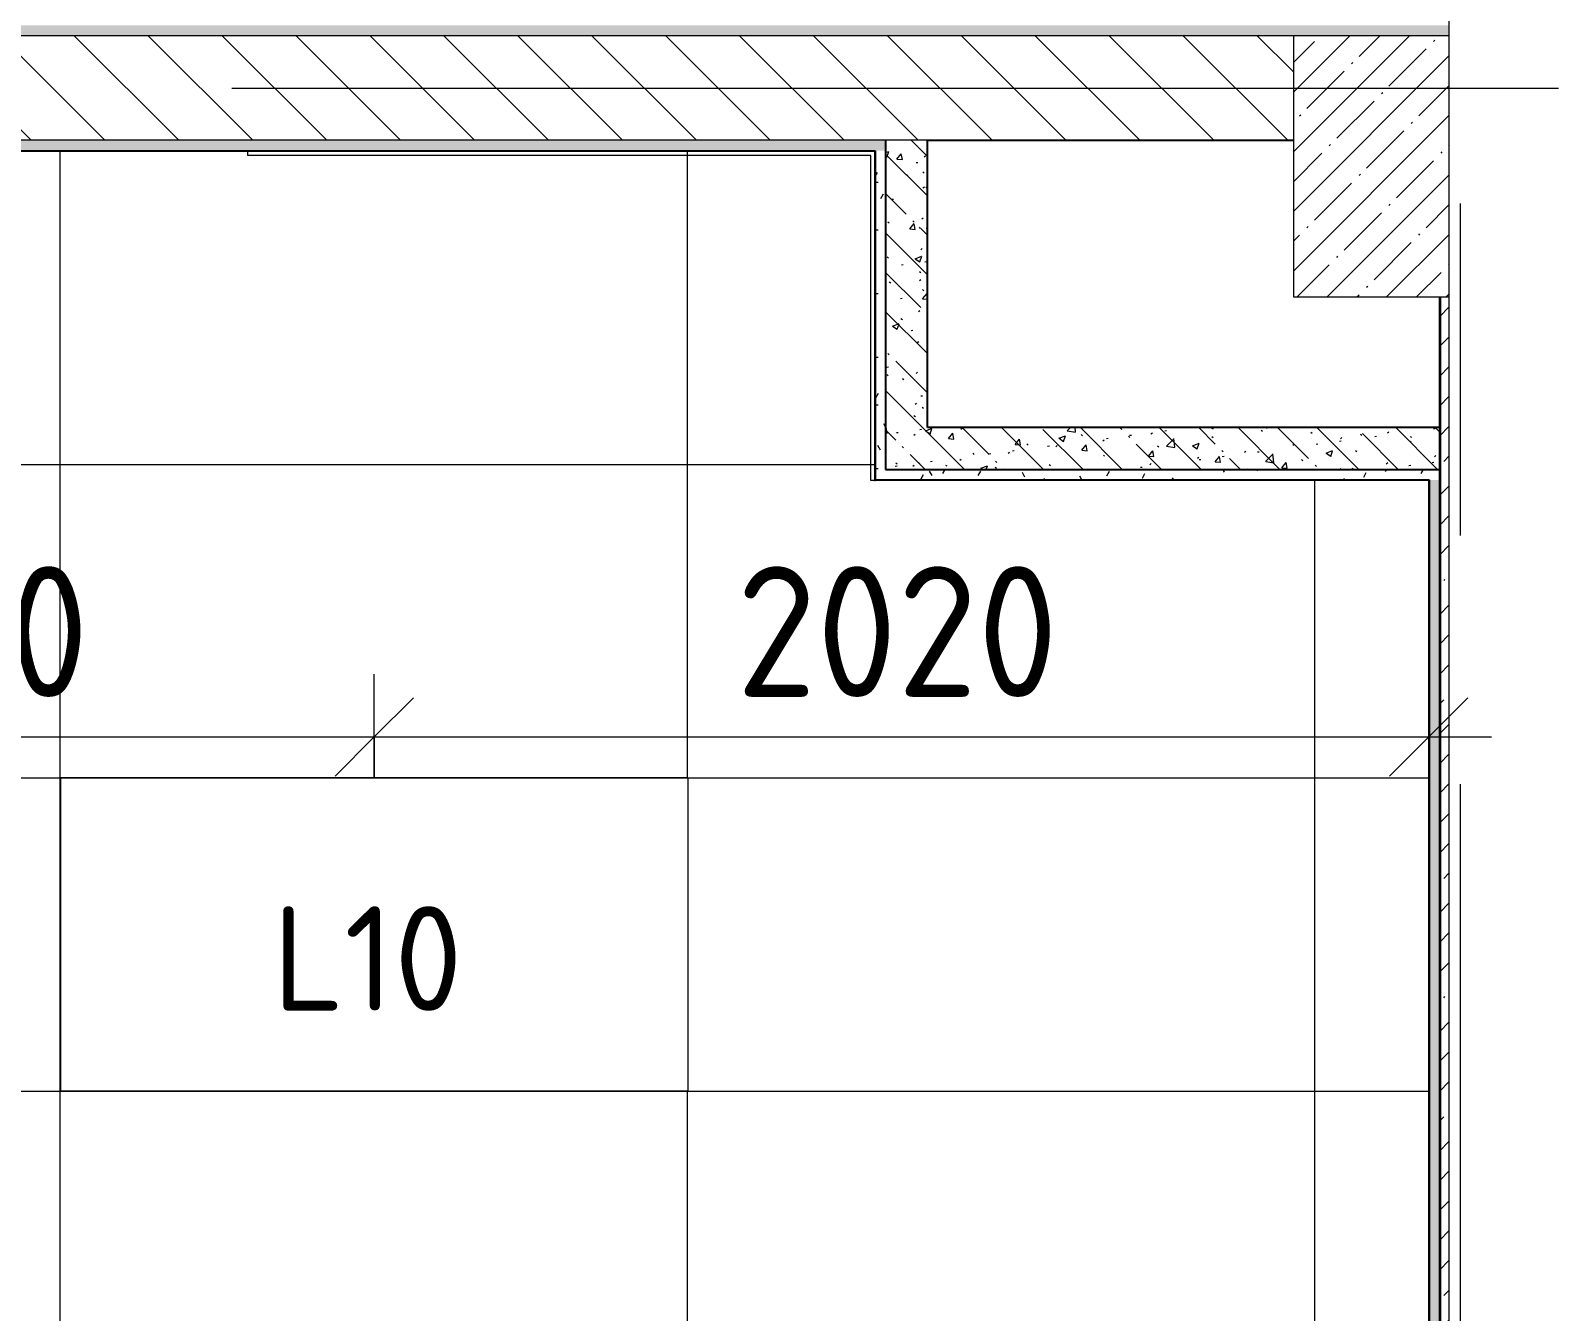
# Model space of a CAD drawing. Header units: millimetres. Extents: x -3377 to 186574, y -8553 to 29000.
# Drawn here: x 35574 to 38497, y 5458 to 7910 of the extents above; entities that cross this region are included whole.
import ezdxf

# ---------------------------------------------------------------- set-up
doc = ezdxf.new("R2010")
doc.units = ezdxf.units.MM
doc.linetypes.add('Осевая', pattern=[3175, 635, -476.25, 1587.5, -476.25])
for name, color, linetype, lineweight in [('A-ANNO-DIMS', 7, 'Continuous', 9), ('A-ANNO-DIMS-100', 7, 'Continuous', 9), ('A-CLNG-PATT', 7, 'Continuous', 9), ('A-DETL-GENF', 7, 'Continuous', 9), ('A-WALL', 7, 'Continuous', 9), ('E-LITE-EQPM-IDEN', 7, 'Continuous', 9), ('I-WALL', 7, 'Continuous', 9), ('S-COLS', 7, 'Continuous', 9), ('Оси', 7, 'Continuous', 9), ('Оси-2', 7, 'Осевая', 9)]:
    doc.layers.add(name, color=color, linetype=linetype, lineweight=lineweight)
for name, color, linetype, lineweight, true_color in [('A-ANNO-NOTE', 1, 'Continuous', 9, 0xff0000), ('A-CLNG-1', 7, 'Continuous', 9, 0xc0c0c0), ('A-WALL-1', 7, 'Continuous', 35, 0x3c3c3c), ('A-WALL-2', 7, 'Continuous', 25, 0x3c3c3c), ('A-WALL-FNSH-2', 7, 'Continuous', 13, 0x3c3c3c)]:
    doc.layers.add(name, color=color, linetype=linetype, lineweight=lineweight, true_color=true_color)
doc.styles.add('GOST Common_1', font='GOST_Common.ttf', dxfattribs={"height": 200})
doc.styles.add('ISOCPEUR', font='isocpeur.ttf', dxfattribs={"width": 0.9, "height": 250})
doc.dimstyles.new('ISO-2_5_0_9К_БОЛЬШОЙ', dxfattribs={"dimscale": 304.8, "dimtxt": 248.995294, "dimasz": 0.492126, "dimexe": 0.393701, "dimexo": 0.984252, "dimgap": 0, "dimtad": 1, "dimdec": 0, "dimrnd": 10, "dimzin": 0, "dimdsep": 46, "dimtxsty": 'ISOCPEUR', "dimblk1": 'OBLIQUE', "dimblk2": 'OBLIQUE', "dimsah": 1, "dimcen": 0.09, "dimdle": 0.393701, "dimazin": 0, "dimtfac": 1, "dimtdec": 4, "dimtix": 1, "dimtmove": 0, "dimatfit": 3, "dimfxl": 1, "dimtvp": 1, "dimtolj": 1, "dimtzin": 0, "dimarcsym": 2})
doc.dimstyles.new('ISO-2_5_0_9К_БОЛЬШОЙ_1', dxfattribs={"dimscale": 304.8, "dimtxt": 248.995294, "dimasz": 0.492126, "dimexe": 0.393701, "dimexo": 0.984252, "dimgap": 0, "dimtad": 1, "dimdec": 0, "dimrnd": 10, "dimzin": 0, "dimdsep": 46, "dimtxsty": 'ISOCPEUR', "dimblk1": 'OBLIQUE', "dimblk2": 'OBLIQUE', "dimsah": 1, "dimcen": 0.09, "dimdle": 0.393701, "dimazin": 0, "dimtfac": 1, "dimtdec": 4, "dimtix": 1, "dimtmove": 2, "dimatfit": 3, "dimfxl": 1, "dimtvp": 1, "dimtolj": 1, "dimtzin": 0, "dimarcsym": 2})
pattern_1 = [(135, (0, 0), (-75.43415, -75.43415), [106.68, -17.78, 3.556, -17.78]), (135, (0, 75.39), (-75.43415, -75.43415), []), (50, (0, 0), (127.52922, -11.15758), [13.335, -146.685]), (355, (0, 0), (-24.66966, 133.74002), [10.668, -117.348]), (100.451, (10.63, -0.93), (102.85973, 122.58178), [11.333, -124.663]), (46.184, (0, 35.56), (189.75516, -29.43036), [20.002, -220.027]), (96.636, (15.81, 33.1), (166.1822, 173.1996), [17, -186.995]), (351.184, (0, 35.56), (166.1839, 173.1976), [16.002, -176.022]), (21, (17.78, 26.67), (106.13027, -71.58603), [13.335, -146.685]), (326, (17.78, 26.67), (43.26188, 128.93175), [10.668, -117.348]), (71.451, (26.62, 20.7), (149.39198, 57.34505), [11.333, -124.663]), (37.5, (0, 0), (2.16223, 59.18836), [3.353, -112.573, 3.353, -115.773, -117.793]), (37.5, (0, 0), (2.16223, 59.18836), [-235.052, 3.353, -114.44]), (7.5, (0, 0), (46.77386, 70.12615), [3.353, -64.567, 3.353, -109.906, -44.894]), (7.5, (0, 0), (46.77386, 70.12615), [-181.178, 3.353, -41.542]), (327.5, (-39.65, 0), (94.91367, -4.010093), [3.353, -41.097, 3.353, -135.331, -184.023]), (327.5, (-39.65, 0), (94.91367, -4.010093), [-183.134, 3.353, -180.67]), (317.5, (-57.43, 0), (103.69057, 17.79882), [3.353, -54.432, 3.353, -88.748, -130.683]), (317.5, (-57.43, 0), (103.69057, 17.79882), [-149.885, 3.353, -127.33])]
pattern_2 = [(0, (0, 0), (121.92, 30.48), [10.058, -81.382, 10.058, -81.382, -487.68]), (0, (0, 0), (121.92, 30.48), [-182.88, 10.058, -172.822, 10.058, -81.382, -213.36]), (0, (0, 0), (121.92, 30.48), [-457.2, 10.058, -50.902, 10.058, -142.342]), (120, (45.72, 15.24), (-87.356454, 90.345817), [10.058, -81.382, 10.058, -81.382, -487.68]), (120, (45.72, 15.24), (-87.356454, 90.345817), [-182.88, 10.058, -172.822, 10.058, -81.382, -213.36]), (120, (45.72, 15.24), (-87.356454, 90.345817), [-457.2, 10.058, -50.902, 10.058, -142.342]), (240, (60.96, 76.2), (-34.563546, -120.825817), [10.058, -81.382, 10.058, -81.382, -487.68]), (240, (60.96, 76.2), (-34.563546, -120.825817), [-182.88, 10.058, -172.822, 10.058, -81.382, -213.36]), (240, (60.96, 76.2), (-34.563546, -120.825817), [-457.2, 10.058, -50.902, 10.058, -142.342])]

# ---------------------------------------------------------------- blocks, each defined once
blk = doc.blocks.new('BSC_Колонна _Прямоугольная - 500х500-V28-План расстановки осветительного оборудования 1 этажа в осях 1-12')
at = {"layer": 'S-COLS'}
h = blk.add_hatch(dxfattribs=at)
h.set_pattern_fill('FP_38', color=256, style=0, pattern_type=2)
h.set_pattern_definition([(45, (-38240, -7650), (-57.02463, 57.02463), []), (45, (-38182.975, -7650), (-57.02463, 57.02463), [100.806, -20.161, 3.353, -16.808])])
h.paths.add_polyline_path([(-250, -250), (47.7, -250), (47.7, 250), (-250, 250), (-250, -236.8)])
for p, q in [((47.7, 250), (-250, 250)), ((-250, 250), (-250, -250)), ((-250, -250), (47.7, -250))]:
    blk.add_line(p, q, dxfattribs=at)
blk = doc.blocks.new('DET_L_Линия разрыва - М100-30654710-План расстановки осветительного оборудования 1 этажа в осях 1-12')
at = {"layer": 'A-DETL-GENF'}
blk.add_line((11739.9, 0), (0, 0), dxfattribs=at)
blk = doc.blocks.new('DIMBLOCK114-План расстановки осветительного оборудования 1 этажа в осях 1-12')
at = {"layer": 'A-ANNO-DIMS-100'}
for p, q in [((33830.7, 6364), (33830.7, 6677.9)), ((36231.7, 6479.9), (36231.7, 6677.9)), ((33830.7, 6557.9), (36231.7, 6557.9)), ((33830.7, 6557.9), (33830.7, 6364)), ((36231.7, 6557.9), (36231.7, 6479.9))]:
    blk.add_line(p, q, dxfattribs=at)
at = {"layer": 'A-ANNO-DIMS-100', "lineweight": 20}
for p, q in [((33830.7, 6557.9), (33905.7, 6632.9)), ((36231.7, 6557.9), (36306.7, 6632.9)), ((33830.7, 6557.9), (33755.7, 6482.9)), ((36231.7, 6557.9), (36156.7, 6482.9))]:
    blk.add_line(p, q, dxfattribs=at)
at = {"layer": 'A-ANNO-DIMS-100', "color": 0, "insert": (35054.5, 6884.5), "char_height": 250, "width": 787.208, "attachment_point": 1, "line_spacing_factor": 1.149209, "style": 'ISOCPEUR'}
blk.add_mtext('2400', dxfattribs=at)
blk = doc.blocks.new('_Oblique')
at = {"color": 0, "linetype": 'ByBlock', "lineweight": -2}
blk.add_line((-0.5, -0.5), (0.5, 0.5), dxfattribs=at)
blk = doc.blocks.new('DIMBLOCK115-План расстановки осветительного оборудования 1 этажа в осях 1-12')
at = {"layer": 'A-ANNO-DIMS-100'}
for p, q in [((36231.7, 6479.9), (36231.7, 6677.9)), ((38249, 6364), (38249, 6677.9)), ((36231.7, 6557.9), (38369, 6557.9)), ((36231.7, 6557.9), (36231.7, 6479.9)), ((38249, 6557.9), (38249, 6364))]:
    blk.add_line(p, q, dxfattribs=at)
at = {"layer": 'A-ANNO-DIMS-100', "lineweight": 20}
for p, q in [((36231.7, 6557.9), (36306.7, 6632.9)), ((38249, 6557.9), (38324, 6632.9)), ((36231.7, 6557.9), (36156.7, 6482.9)), ((38249, 6557.9), (38174, 6482.9))]:
    blk.add_line(p, q, dxfattribs=at)
at = {"layer": 'A-ANNO-DIMS-100', "color": 0, "insert": (36924.3, 6884.5), "char_height": 250, "width": 758.478, "attachment_point": 1, "line_spacing_factor": 1.149209, "style": 'ISOCPEUR'}
blk.add_mtext('2020', dxfattribs=at)

msp = doc.modelspace()

# ---------------------------------------------------------------- hatches: boundary and pattern name
at = {"layer": 'A-CLNG-PATT'}
h = msp.add_hatch(dxfattribs=at)
h.set_pattern_fill('FP_89', color=256, style=0, pattern_type=2)
h.set_pattern_definition([(180, (30830.24, 5279), (7e-14, -600), []), (270, (30830.2, 5279), (1200, 7e-14), [])])
h.paths.add_polyline_path([(29628.7, 521), (38250, 521), (38250, 7050), (37190, 7050), (37189, 7680), (33630, 7679), (33630, 7280), (32991.3, 7280), (32991.3, 7680), (29829.7, 7680), (29829.7, 7280), (29628.7, 7280), (29628.7, 523.3)])
h.paths.add_polyline_path([(35918.3, 1080), (35631.8, 1080), (35631.8, 1680), (36831.8, 1680), (36831.8, 1080)])
h.paths.add_polyline_path([(34430.8, 1080), (33230.8, 1080), (33230.8, 1680), (34430.8, 1680), (34430.8, 1336.4)])
h.paths.add_polyline_path([(32030.8, 1080), (30830.8, 1080), (30830.8, 1680), (32030.8, 1680)])
h.paths.add_polyline_path([(36831.8, 3480), (35631.8, 3480), (35631.8, 4080), (36831.8, 4080)])
h.paths.add_polyline_path([(34430.8, 3480), (33230.8, 3480), (33230.8, 4080), (34430.8, 4080)])
h.paths.add_polyline_path([(32030.8, 3480), (30830.8, 3480), (30830.8, 4080), (32030.8, 4080)])
h.paths.add_polyline_path([(35918.3, 5880), (35631.8, 5880), (35631.8, 6480), (36831.8, 6480), (36831.8, 5880)])
h.paths.add_polyline_path([(33230.8, 5880), (33230.8, 6480), (34430.8, 6480), (34430.8, 5880)])
h.paths.add_polyline_path([(31438.7, 5880), (30830.8, 5880), (30830.8, 6480), (32030.8, 6480), (32030.8, 5880)])
at = {"layer": 'I-WALL'}
h = msp.add_hatch(dxfattribs=at)
h.set_pattern_fill('FP_85', color=256, style=0, pattern_type=2)
h.set_pattern_definition(pattern_2)
h.paths.add_polyline_path([(28140, 7900), (38287.7, 7900), (38287.7, 7920), (20220, 7920), (20220, 7900), (28060, 7900)])
h = msp.add_hatch(dxfattribs=at)
h.set_pattern_fill('FP_15', color=256, style=0, pattern_type=2)
h.set_pattern_definition([(135, (0, 0), (-70.71068, -70.71068), [])])
h.paths.add_polyline_path([(35918.3, 7700), (37990, 7700), (37990, 7900), (33610, 7900), (33610, 7700), (35631.8, 7700)])
h = msp.add_hatch(dxfattribs=at)
h.set_pattern_fill('FP_85', color=256, style=0, pattern_type=2)
h.set_pattern_definition(pattern_2)
h.paths.add_polyline_path([(34810, 7680), (37210, 7680), (37210, 7700), (33630, 7700), (33630, 7680), (34430.8, 7680)])
h = msp.add_hatch(dxfattribs=at)
h.set_pattern_fill('FP_32', color=256, style=0, pattern_type=2)
h.set_pattern_definition(pattern_1)
h.paths.add_polyline_path([(37290, 7070), (37290, 7700), (37210, 7700), (37210, 7070), (37263.9, 7070)])
h = msp.add_hatch(dxfattribs=at)
h.set_pattern_fill('FP_85', color=256, style=0, pattern_type=2)
h.set_pattern_definition(pattern_2)
h.paths.add_polyline_path([(37190, 7050), (37210, 7050), (37210, 7680), (37190, 7680), (37190, 7070)])
h = msp.add_hatch(dxfattribs=at)
h.set_pattern_fill('FP_1', color=256, style=0, pattern_type=2)
h.set_pattern_definition([(45, (0, 0), (-57.02463, 57.02463), []), (45, (57.025, 0), (-57.02463, 57.02463), [100.806, -20.161, 3.353, -16.808])])
h.paths.add_polyline_path([(38287.7, 400), (38287.7, 7400), (38270, 7400), (38270, 400)])
h = msp.add_hatch(dxfattribs=at)
h.set_pattern_fill('FP_32', color=256, style=0, pattern_type=2)
h.set_pattern_definition(pattern_1)
h.paths.add_polyline_path([(37290, 7070), (38270, 7070), (38270, 7150), (37290, 7150)])
h = msp.add_hatch(dxfattribs=at)
h.set_pattern_fill('FP_85', color=256, style=0, pattern_type=2)
h.set_pattern_definition(pattern_2)
h.paths.add_polyline_path([(37210, 7050), (38270, 7050), (38270, 7070), (37210, 7070)])
h = msp.add_hatch(dxfattribs=at)
h.set_pattern_fill('FP_85', color=256, style=0, pattern_type=2)
h.set_pattern_definition(pattern_2)
h.paths.add_polyline_path([(38270, 400), (38270, 7050), (38250, 7050), (38250, 400)])

# ---------------------------------------------------------------- linework, layer by layer
at = {"layer": 'A-ANNO-NOTE'}
for p, q in [((35631.7, 6479.9), (36831.7, 6479.9)), ((35631.7, 5879.9), (35631.7, 6479.9)), ((36831.7, 6479.9), (36831.7, 5879.9)), ((36831.7, 5879.9), (35631.7, 5879.9))]:
    msp.add_line(p, q, dxfattribs=at)
at = {"layer": 'A-CLNG-1'}
for p, q in [((35631.8, 5880), (35631.8, 6480)), ((35631.8, 6480), (36831.8, 6480)), ((36831.8, 6480), (36831.8, 5880)), ((36831.8, 5880), (35631.8, 5880))]:
    msp.add_line(p, q, dxfattribs=at)
at = {"layer": 'A-WALL'}
for p, q in [((37990, 7900), (33610, 7900)), ((37290, 7700), (33630, 7700))]:
    msp.add_line(p, q, dxfattribs=at)
at = {"layer": 'A-WALL-1'}
msp.add_line((38270, 7400), (38270, 400), dxfattribs=at)
at = {"layer": 'A-WALL-2'}
for p, q in [((37210, 7700), (37210, 7070)), ((37290, 7150), (37290, 7700)), ((37290, 7700), (37990, 7700)), ((33630, 7680), (37190, 7680)), ((37190, 7680), (37190, 7050)), ((38270, 7150), (37290, 7150)), ((37190, 7050), (38250, 7050)), ((37210, 7070), (38270, 7070)), ((38250, 7050), (38250, 420))]:
    msp.add_line(p, q, dxfattribs=at)
at = {"layer": 'A-WALL-FNSH-2'}
for p, q in [((37189, 7680), (37189, 7049)), ((37189, 7049), (37190, 7049)), ((37190, 7049), (37190, 7050))]:
    msp.add_line(p, q, dxfattribs=at)
at = {"layer": 'I-WALL'}
for p, q in [((37189, 7679), (33631, 7679)), ((35990, 7671), (35990, 7679)), ((37182, 7671), (35990, 7671)), ((36010, 7679), (36010, 7680)), ((37182, 7679), (37182, 7680)), ((37182, 7049), (37182, 7671)), ((37189, 7049), (37182, 7049)), ((38249, 7049), (37190, 7049)), ((38249, 521), (38249, 7049))]:
    msp.add_line(p, q, dxfattribs=at)
at = {"layer": 'Оси'}
msp.add_line((35997.1, 7800), (38497.1, 7800), dxfattribs=at)
at = {"layer": 'Оси-2'}
for p, q in [((38310, 593.7), (38310, 21277.7)), ((-77.3, 7800), (35997.1, 7800))]:
    msp.add_line(p, q, dxfattribs=at)

# ---------------------------------------------------------------- block references
at = {"layer": 'A-DETL-GENF', "rotation": 90.00000000000031}
msp.add_blockref('DET_L_Линия разрыва - М100-30654710-План расстановки осветительного оборудования 1 этажа в осях 1-12', (38287.7, -280), dxfattribs=at)
at = {"layer": 'S-COLS'}
msp.add_blockref('BSC_Колонна _Прямоугольная - 500х500-V28-План расстановки осветительного оборудования 1 этажа в осях 1-12', (38240, 7650), dxfattribs=at)

# ---------------------------------------------------------------- texts
at = {"layer": 'E-LITE-EQPM-IDEN', "insert": (36037.1, 6233.8), "char_height": 200, "width": 472.996, "attachment_point": 1, "style": 'GOST Common_1'}
msp.add_mtext('L10', dxfattribs=at)

# ---------------------------------------------------------------- dimensions: what is measured, and where the dimension line sits
at = {"layer": 'A-ANNO-DIMS'}
dim = msp.add_linear_dim(base=(36231.7, 6557.9), p1=(33830.7, 6664), p2=(36231.7, 6179.9), dimstyle='ISO-2_5_0_9К_БОЛЬШОЙ_1', override={"dimpost": '<>', "dimfxl": 2449.304308}, dxfattribs=at)
dim.commit()
dim.dimension.update_dxf_attribs({"geometry": 'DIMBLOCK114-План расстановки осветительного оборудования 1 этажа в осях 1-12', "text_midpoint": (35448.1, 6717.8), "dimtype": 160})
dim = msp.add_linear_dim(base=(38249, 6557.9), p1=(36231.7, 6179.9), p2=(38249, 6664), dimstyle='ISO-2_5_0_9К_БОЛЬШОЙ', override={"dimpost": '<>', "dimfxl": 2074.51548}, dxfattribs=at)
dim.commit()
dim.dimension.update_dxf_attribs({"geometry": 'DIMBLOCK115-План расстановки осветительного оборудования 1 этажа в осях 1-12', "text_midpoint": (37240.4, 6682.9)})

doc.saveas('drawing.dxf')
